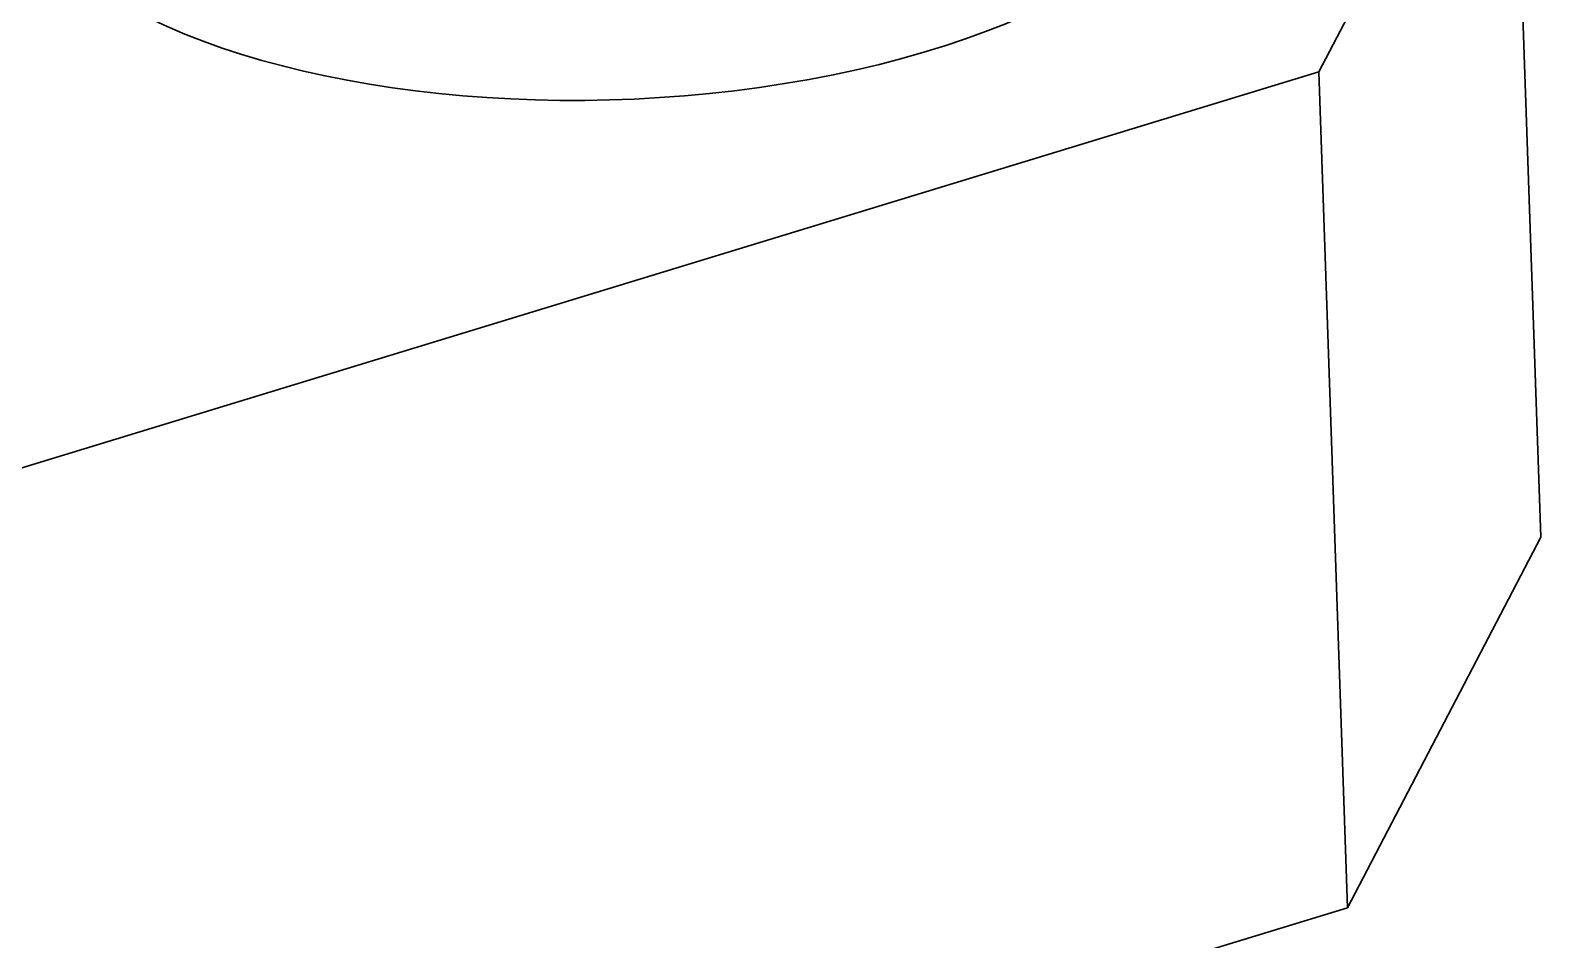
# Model space of a CAD drawing. Header units: millimetres. Extents: x 1333 to 129696, y -57210 to 105899.
# Drawn here: x 57163.64 to 57170.09, y 101169.28 to 101173.16 of the extents above; entities that cross this region are included whole.
import ezdxf

# ---------------------------------------------------------------- set-up
doc = ezdxf.new("R2010")
doc.units = ezdxf.units.MM
doc.header["$LTSCALE"] = 0.5

msp = doc.modelspace()

# ---------------------------------------------------------------- linework, layer by layer
at = {"color": 7, "lineweight": 35, "ltscale": 0.178196}
msp.add_line((57169.9644, 101174.5635), (57169.1402, 101172.9837), dxfattribs=at)
at = {"color": 7, "lineweight": 35, "ltscale": 0.356646}
for p, q in [((57170.0866, 101170.9992), (57169.9644, 101174.5635)), ((57169.2623, 101169.4193), (57169.1402, 101172.9837))]:
    msp.add_line(p, q, dxfattribs=at)
at = {"color": 7, "lineweight": 35}
for p, q in [((57169.1402, 101172.9837), (57149.9672, 101167.1339)), ((57169.2623, 101169.4193), (57150.0894, 101163.5695))]:
    msp.add_line(p, q, dxfattribs=at)
at = {"color": 7, "lineweight": 35, "ltscale": 0.178199}
msp.add_line((57170.0866, 101170.9992), (57169.2623, 101169.4193), dxfattribs=at)
at = {"color": 7, "lineweight": 35}
msp.add_ellipse((57166.1158, 101174.0535), major_axis=(-2.6235, -0.0899), ratio=0.452792, start_param=0.544299, end_param=3.141593, dxfattribs=at)

doc.saveas('drawing.dxf')
